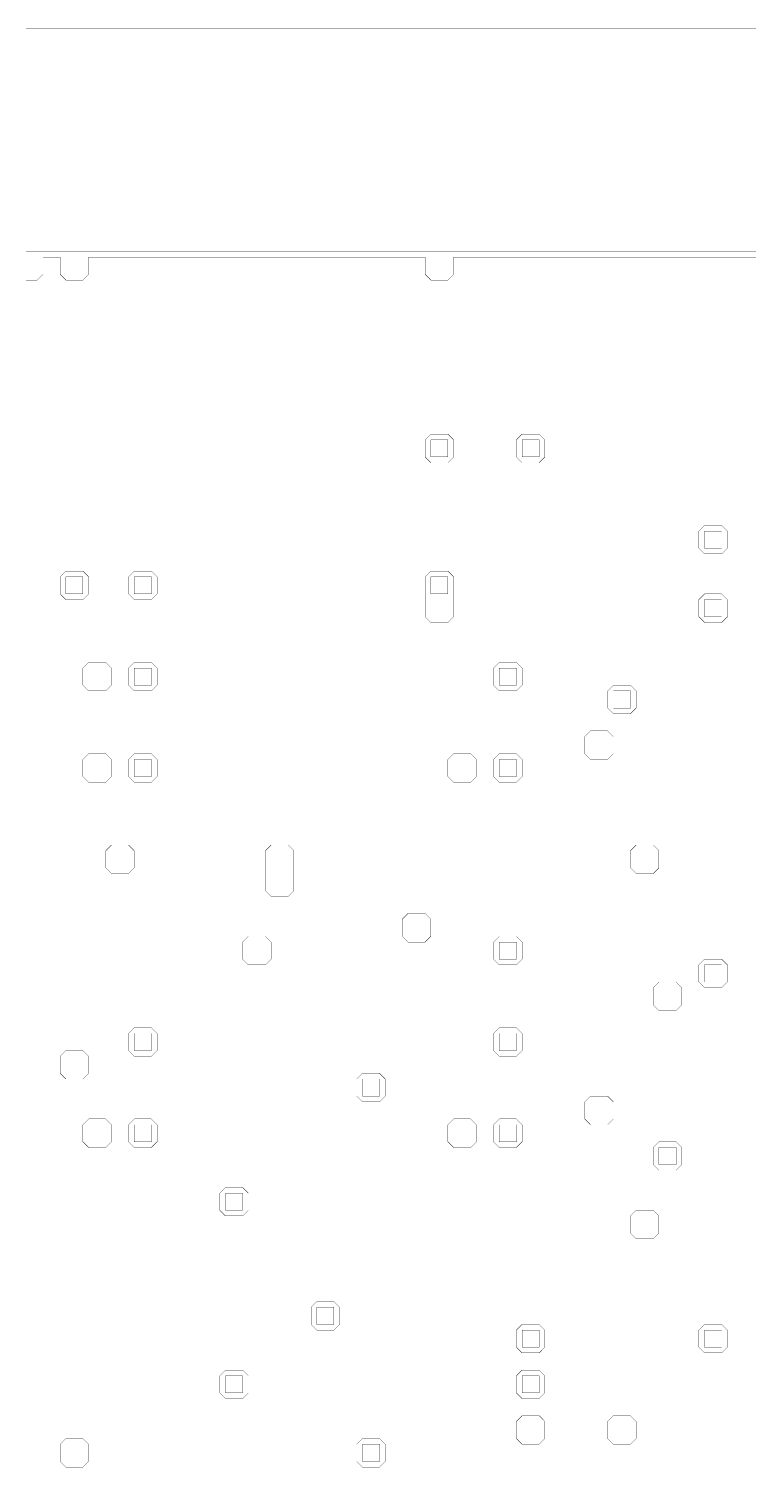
# Model space of a CAD drawing. Header units: metres. Extents: x 0 to 4990, y -4990 to 0.
# Drawn here: x 2437 to 3675, y -2461 to 0 of the extents above; entities that cross this region are included whole.
import ezdxf

# ---------------------------------------------------------------- set-up
doc = ezdxf.new("R2010")
doc.units = ezdxf.units.M
doc.layers.add('conductor', color=1, linetype='Continuous')
doc.layers.add('substrate', color=5, linetype='Continuous')

msp = doc.modelspace()

# ---------------------------------------------------------------- linework, layer by layer
at = {"layer": 'conductor', "const_width": 0.5}
msp.add_lwpolyline([(3681.640625, -390.625), (3671.875, -390.625), (3662.109375, -390.625), (3652.34375, -390.625), (3642.578125, -390.625), (3632.8125, -390.625), (3623.046875, -390.625), (3613.28125, -390.625), (3603.515625, -390.625), (3593.75, -390.625), (3583.984375, -390.625), (3574.21875, -390.625), (3564.453125, -390.625), (3554.6875, -390.625), (3544.921875, -390.625), (3535.15625, -390.625), (3525.390625, -390.625), (3515.625, -390.625), (3505.859375, -390.625), (3496.09375, -390.625), (3486.328125, -390.625), (3476.5625, -390.625), (3466.796875, -390.625), (3457.03125, -390.625), (3447.265625, -390.625), (3437.5, -390.625), (3427.734375, -390.625), (3417.96875, -390.625), (3408.203125, -390.625), (3398.4375, -390.625), (3388.671875, -390.625), (3378.90625, -390.625), (3369.140625, -390.625), (3359.375, -390.625), (3349.609375, -390.625), (3339.84375, -390.625), (3330.078125, -390.625), (3320.3125, -390.625), (3310.546875, -390.625), (3300.78125, -390.625), (3291.015625, -390.625), (3281.25, -390.625), (3271.484375, -390.625), (3261.71875, -390.625), (3251.953125, -390.625), (3242.1875, -390.625), (3232.421875, -390.625), (3222.65625, -390.625), (3212.890625, -390.625), (3203.125, -390.625), (3193.359375, -390.625), (3183.59375, -390.625), (3173.828125, -390.625), (3164.0625, -390.625), (3164.0625, -400.390625), (3164.0625, -410.15625), (3164.0625, -419.921875), (3154.296875, -429.6875), (3144.53125, -429.6875), (3134.765625, -429.6875), (3125, -429.6875), (3115.234375, -419.921875), (3115.234375, -410.15625), (3115.234375, -400.390625), (3115.234375, -390.625), (3105.46875, -390.625), (3095.703125, -390.625), (3085.9375, -390.625), (3076.171875, -390.625), (3066.40625, -390.625), (3056.640625, -390.625), (3046.875, -390.625), (3037.109375, -390.625), (3027.34375, -390.625), (3017.578125, -390.625), (3007.8125, -390.625), (2998.046875, -390.625), (2988.28125, -390.625), (2978.515625, -390.625), (2968.75, -390.625), (2958.984375, -390.625), (2949.21875, -390.625), (2939.453125, -390.625), (2929.6875, -390.625), (2919.921875, -390.625), (2910.15625, -390.625), (2900.390625, -390.625), (2890.625, -390.625), (2880.859375, -390.625), (2871.09375, -390.625), (2861.328125, -390.625), (2851.5625, -390.625), (2841.796875, -390.625), (2832.03125, -390.625), (2822.265625, -390.625), (2812.5, -390.625), (2802.734375, -390.625), (2792.96875, -390.625), (2783.203125, -390.625), (2773.4375, -390.625), (2763.671875, -390.625), (2753.90625, -390.625), (2744.140625, -390.625), (2734.375, -390.625), (2724.609375, -390.625), (2714.84375, -390.625), (2705.078125, -390.625), (2695.3125, -390.625), (2685.546875, -390.625), (2675.78125, -390.625), (2666.015625, -390.625), (2656.25, -390.625), (2646.484375, -390.625), (2636.71875, -390.625), (2626.953125, -390.625), (2617.1875, -390.625), (2607.421875, -390.625), (2597.65625, -390.625), (2587.890625, -390.625), (2578.125, -390.625), (2568.359375, -390.625), (2558.59375, -390.625), (2548.828125, -390.625), (2539.0625, -390.625), (2539.0625, -400.390625), (2539.0625, -410.15625), (2539.0625, -419.921875), (2529.296875, -429.6875), (2519.53125, -429.6875), (2509.765625, -429.6875), (2500, -429.6875), (2490.234375, -419.921875), (2490.234375, -410.15625), (2490.234375, -400.390625), (2490.234375, -390.625), (2480.46875, -390.625), (2470.703125, -390.625), (2460.9375, -390.625), (2460.9375, -400.390625), (2460.9375, -410.15625), (2460.9375, -419.921875), (2451.171875, -429.6875), (2441.40625, -429.6875), (2431.640625, -429.6875)], dxfattribs=at)
for points in [[(3115.234375, -703.125), (3125, -693.359375), (3134.765625, -693.359375), (3144.53125, -693.359375), (3154.296875, -693.359375), (3164.0625, -703.125), (3164.0625, -712.890625), (3164.0625, -722.65625), (3164.0625, -732.421875), (3154.296875, -742.1875), (3144.53125, -742.1875), (3134.765625, -742.1875), (3125, -742.1875), (3115.234375, -732.421875), (3115.234375, -722.65625), (3115.234375, -712.890625)], [(3271.484375, -703.125), (3281.25, -693.359375), (3291.015625, -693.359375), (3300.78125, -693.359375), (3310.546875, -693.359375), (3320.3125, -703.125), (3320.3125, -712.890625), (3320.3125, -722.65625), (3320.3125, -732.421875), (3310.546875, -742.1875), (3300.78125, -742.1875), (3291.015625, -742.1875), (3281.25, -742.1875), (3271.484375, -732.421875), (3271.484375, -722.65625), (3271.484375, -712.890625)], [(3583.984375, -859.375), (3593.75, -849.609375), (3603.515625, -849.609375), (3613.28125, -849.609375), (3623.046875, -849.609375), (3632.8125, -859.375), (3632.8125, -869.140625), (3632.8125, -878.90625), (3632.8125, -888.671875), (3623.046875, -898.4375), (3613.28125, -898.4375), (3603.515625, -898.4375), (3593.75, -898.4375), (3583.984375, -888.671875), (3583.984375, -878.90625), (3583.984375, -869.140625)], [(2490.234375, -937.5), (2500, -927.734375), (2509.765625, -927.734375), (2519.53125, -927.734375), (2529.296875, -927.734375), (2539.0625, -937.5), (2539.0625, -947.265625), (2539.0625, -957.03125), (2539.0625, -966.796875), (2529.296875, -976.5625), (2519.53125, -976.5625), (2509.765625, -976.5625), (2500, -976.5625), (2490.234375, -966.796875), (2490.234375, -957.03125), (2490.234375, -947.265625)], [(2607.421875, -937.5), (2617.1875, -927.734375), (2626.953125, -927.734375), (2636.71875, -927.734375), (2646.484375, -927.734375), (2656.25, -937.5), (2656.25, -947.265625), (2656.25, -957.03125), (2656.25, -966.796875), (2646.484375, -976.5625), (2636.71875, -976.5625), (2626.953125, -976.5625), (2617.1875, -976.5625), (2607.421875, -966.796875), (2607.421875, -957.03125), (2607.421875, -947.265625)], [(3115.234375, -937.5), (3125, -927.734375), (3134.765625, -927.734375), (3144.53125, -927.734375), (3154.296875, -927.734375), (3164.0625, -937.5), (3164.0625, -947.265625), (3164.0625, -957.03125), (3164.0625, -966.796875), (3164.0625, -976.5625), (3164.0625, -986.328125), (3164.0625, -996.09375), (3164.0625, -1005.859375), (3154.296875, -1015.625), (3144.53125, -1015.625), (3134.765625, -1015.625), (3125, -1015.625), (3115.234375, -1005.859375), (3115.234375, -996.09375), (3115.234375, -986.328125), (3115.234375, -976.5625), (3115.234375, -966.796875), (3115.234375, -957.03125), (3115.234375, -947.265625)], [(3583.984375, -976.5625), (3593.75, -966.796875), (3603.515625, -966.796875), (3613.28125, -966.796875), (3623.046875, -966.796875), (3632.8125, -976.5625), (3632.8125, -986.328125), (3632.8125, -996.09375), (3632.8125, -1005.859375), (3623.046875, -1015.625), (3613.28125, -1015.625), (3603.515625, -1015.625), (3593.75, -1015.625), (3583.984375, -1005.859375), (3583.984375, -996.09375), (3583.984375, -986.328125)], [(2529.296875, -1093.75), (2539.0625, -1083.984375), (2548.828125, -1083.984375), (2558.59375, -1083.984375), (2568.359375, -1083.984375), (2578.125, -1093.75), (2578.125, -1103.515625), (2578.125, -1113.28125), (2578.125, -1123.046875), (2568.359375, -1132.8125), (2558.59375, -1132.8125), (2548.828125, -1132.8125), (2539.0625, -1132.8125), (2529.296875, -1123.046875), (2529.296875, -1113.28125), (2529.296875, -1103.515625)], [(2607.421875, -1093.75), (2617.1875, -1083.984375), (2626.953125, -1083.984375), (2636.71875, -1083.984375), (2646.484375, -1083.984375), (2656.25, -1093.75), (2656.25, -1103.515625), (2656.25, -1113.28125), (2656.25, -1123.046875), (2646.484375, -1132.8125), (2636.71875, -1132.8125), (2626.953125, -1132.8125), (2617.1875, -1132.8125), (2607.421875, -1123.046875), (2607.421875, -1113.28125), (2607.421875, -1103.515625)], [(3232.421875, -1093.75), (3242.1875, -1083.984375), (3251.953125, -1083.984375), (3261.71875, -1083.984375), (3271.484375, -1083.984375), (3281.25, -1093.75), (3281.25, -1103.515625), (3281.25, -1113.28125), (3281.25, -1123.046875), (3271.484375, -1132.8125), (3261.71875, -1132.8125), (3251.953125, -1132.8125), (3242.1875, -1132.8125), (3232.421875, -1123.046875), (3232.421875, -1113.28125), (3232.421875, -1103.515625)], [(3427.734375, -1132.8125), (3437.5, -1123.046875), (3447.265625, -1123.046875), (3457.03125, -1123.046875), (3466.796875, -1123.046875), (3476.5625, -1132.8125), (3476.5625, -1142.578125), (3476.5625, -1152.34375), (3476.5625, -1162.109375), (3466.796875, -1171.875), (3457.03125, -1171.875), (3447.265625, -1171.875), (3437.5, -1171.875), (3427.734375, -1162.109375), (3427.734375, -1152.34375), (3427.734375, -1142.578125)], [(3388.671875, -1210.9375), (3398.4375, -1201.171875), (3408.203125, -1201.171875), (3417.96875, -1201.171875), (3427.734375, -1201.171875), (3437.5, -1210.9375), (3437.5, -1220.703125), (3437.5, -1230.46875), (3437.5, -1240.234375), (3427.734375, -1250), (3417.96875, -1250), (3408.203125, -1250), (3398.4375, -1250), (3388.671875, -1240.234375), (3388.671875, -1230.46875), (3388.671875, -1220.703125)], [(2529.296875, -1250), (2539.0625, -1240.234375), (2548.828125, -1240.234375), (2558.59375, -1240.234375), (2568.359375, -1240.234375), (2578.125, -1250), (2578.125, -1259.765625), (2578.125, -1269.53125), (2578.125, -1279.296875), (2568.359375, -1289.0625), (2558.59375, -1289.0625), (2548.828125, -1289.0625), (2539.0625, -1289.0625), (2529.296875, -1279.296875), (2529.296875, -1269.53125), (2529.296875, -1259.765625)], [(2607.421875, -1250), (2617.1875, -1240.234375), (2626.953125, -1240.234375), (2636.71875, -1240.234375), (2646.484375, -1240.234375), (2656.25, -1250), (2656.25, -1259.765625), (2656.25, -1269.53125), (2656.25, -1279.296875), (2646.484375, -1289.0625), (2636.71875, -1289.0625), (2626.953125, -1289.0625), (2617.1875, -1289.0625), (2607.421875, -1279.296875), (2607.421875, -1269.53125), (2607.421875, -1259.765625)], [(3154.296875, -1250), (3164.0625, -1240.234375), (3173.828125, -1240.234375), (3183.59375, -1240.234375), (3193.359375, -1240.234375), (3203.125, -1250), (3203.125, -1259.765625), (3203.125, -1269.53125), (3203.125, -1279.296875), (3193.359375, -1289.0625), (3183.59375, -1289.0625), (3173.828125, -1289.0625), (3164.0625, -1289.0625), (3154.296875, -1279.296875), (3154.296875, -1269.53125), (3154.296875, -1259.765625)], [(3232.421875, -1250), (3242.1875, -1240.234375), (3251.953125, -1240.234375), (3261.71875, -1240.234375), (3271.484375, -1240.234375), (3281.25, -1250), (3281.25, -1259.765625), (3281.25, -1269.53125), (3281.25, -1279.296875), (3271.484375, -1289.0625), (3261.71875, -1289.0625), (3251.953125, -1289.0625), (3242.1875, -1289.0625), (3232.421875, -1279.296875), (3232.421875, -1269.53125), (3232.421875, -1259.765625)], [(2568.359375, -1406.25), (2578.125, -1396.484375), (2587.890625, -1396.484375), (2597.65625, -1396.484375), (2607.421875, -1396.484375), (2617.1875, -1406.25), (2617.1875, -1416.015625), (2617.1875, -1425.78125), (2617.1875, -1435.546875), (2607.421875, -1445.3125), (2597.65625, -1445.3125), (2587.890625, -1445.3125), (2578.125, -1445.3125), (2568.359375, -1435.546875), (2568.359375, -1425.78125), (2568.359375, -1416.015625)], [(2841.796875, -1406.25), (2851.5625, -1396.484375), (2861.328125, -1396.484375), (2871.09375, -1396.484375), (2880.859375, -1396.484375), (2890.625, -1406.25), (2890.625, -1416.015625), (2890.625, -1425.78125), (2890.625, -1435.546875), (2890.625, -1445.3125), (2890.625, -1455.078125), (2890.625, -1464.84375), (2890.625, -1474.609375), (2880.859375, -1484.375), (2871.09375, -1484.375), (2861.328125, -1484.375), (2851.5625, -1484.375), (2841.796875, -1474.609375), (2841.796875, -1464.84375), (2841.796875, -1455.078125), (2841.796875, -1445.3125), (2841.796875, -1435.546875), (2841.796875, -1425.78125), (2841.796875, -1416.015625)], [(3466.796875, -1406.25), (3476.5625, -1396.484375), (3486.328125, -1396.484375), (3496.09375, -1396.484375), (3505.859375, -1396.484375), (3515.625, -1406.25), (3515.625, -1416.015625), (3515.625, -1425.78125), (3515.625, -1435.546875), (3505.859375, -1445.3125), (3496.09375, -1445.3125), (3486.328125, -1445.3125), (3476.5625, -1445.3125), (3466.796875, -1435.546875), (3466.796875, -1425.78125), (3466.796875, -1416.015625)], [(3076.171875, -1523.4375), (3085.9375, -1513.671875), (3095.703125, -1513.671875), (3105.46875, -1513.671875), (3115.234375, -1513.671875), (3125, -1523.4375), (3125, -1533.203125), (3125, -1542.96875), (3125, -1552.734375), (3115.234375, -1562.5), (3105.46875, -1562.5), (3095.703125, -1562.5), (3085.9375, -1562.5), (3076.171875, -1552.734375), (3076.171875, -1542.96875), (3076.171875, -1533.203125)], [(2802.734375, -1562.5), (2812.5, -1552.734375), (2822.265625, -1552.734375), (2832.03125, -1552.734375), (2841.796875, -1552.734375), (2851.5625, -1562.5), (2851.5625, -1572.265625), (2851.5625, -1582.03125), (2851.5625, -1591.796875), (2841.796875, -1601.5625), (2832.03125, -1601.5625), (2822.265625, -1601.5625), (2812.5, -1601.5625), (2802.734375, -1591.796875), (2802.734375, -1582.03125), (2802.734375, -1572.265625)], [(3232.421875, -1562.5), (3242.1875, -1552.734375), (3251.953125, -1552.734375), (3261.71875, -1552.734375), (3271.484375, -1552.734375), (3281.25, -1562.5), (3281.25, -1572.265625), (3281.25, -1582.03125), (3281.25, -1591.796875), (3271.484375, -1601.5625), (3261.71875, -1601.5625), (3251.953125, -1601.5625), (3242.1875, -1601.5625), (3232.421875, -1591.796875), (3232.421875, -1582.03125), (3232.421875, -1572.265625)], [(3583.984375, -1601.5625), (3593.75, -1591.796875), (3603.515625, -1591.796875), (3613.28125, -1591.796875), (3623.046875, -1591.796875), (3632.8125, -1601.5625), (3632.8125, -1611.328125), (3632.8125, -1621.09375), (3632.8125, -1630.859375), (3623.046875, -1640.625), (3613.28125, -1640.625), (3603.515625, -1640.625), (3593.75, -1640.625), (3583.984375, -1630.859375), (3583.984375, -1621.09375), (3583.984375, -1611.328125)], [(3505.859375, -1640.625), (3515.625, -1630.859375), (3525.390625, -1630.859375), (3535.15625, -1630.859375), (3544.921875, -1630.859375), (3554.6875, -1640.625), (3554.6875, -1650.390625), (3554.6875, -1660.15625), (3554.6875, -1669.921875), (3544.921875, -1679.6875), (3535.15625, -1679.6875), (3525.390625, -1679.6875), (3515.625, -1679.6875), (3505.859375, -1669.921875), (3505.859375, -1660.15625), (3505.859375, -1650.390625)], [(2607.421875, -1718.75), (2617.1875, -1708.984375), (2626.953125, -1708.984375), (2636.71875, -1708.984375), (2646.484375, -1708.984375), (2656.25, -1718.75), (2656.25, -1728.515625), (2656.25, -1738.28125), (2656.25, -1748.046875), (2646.484375, -1757.8125), (2636.71875, -1757.8125), (2626.953125, -1757.8125), (2617.1875, -1757.8125), (2607.421875, -1748.046875), (2607.421875, -1738.28125), (2607.421875, -1728.515625)], [(3232.421875, -1718.75), (3242.1875, -1708.984375), (3251.953125, -1708.984375), (3261.71875, -1708.984375), (3271.484375, -1708.984375), (3281.25, -1718.75), (3281.25, -1728.515625), (3281.25, -1738.28125), (3281.25, -1748.046875), (3271.484375, -1757.8125), (3261.71875, -1757.8125), (3251.953125, -1757.8125), (3242.1875, -1757.8125), (3232.421875, -1748.046875), (3232.421875, -1738.28125), (3232.421875, -1728.515625)], [(2490.234375, -1757.8125), (2500, -1748.046875), (2509.765625, -1748.046875), (2519.53125, -1748.046875), (2529.296875, -1748.046875), (2539.0625, -1757.8125), (2539.0625, -1767.578125), (2539.0625, -1777.34375), (2539.0625, -1787.109375), (2529.296875, -1796.875), (2519.53125, -1796.875), (2509.765625, -1796.875), (2500, -1796.875), (2490.234375, -1787.109375), (2490.234375, -1777.34375), (2490.234375, -1767.578125)], [(2998.046875, -1796.875), (3007.8125, -1787.109375), (3017.578125, -1787.109375), (3027.34375, -1787.109375), (3037.109375, -1787.109375), (3046.875, -1796.875), (3046.875, -1806.640625), (3046.875, -1816.40625), (3046.875, -1826.171875), (3037.109375, -1835.9375), (3027.34375, -1835.9375), (3017.578125, -1835.9375), (3007.8125, -1835.9375), (2998.046875, -1826.171875), (2998.046875, -1816.40625), (2998.046875, -1806.640625)], [(3388.671875, -1835.9375), (3398.4375, -1826.171875), (3408.203125, -1826.171875), (3417.96875, -1826.171875), (3427.734375, -1826.171875), (3437.5, -1835.9375), (3437.5, -1845.703125), (3437.5, -1855.46875), (3437.5, -1865.234375), (3427.734375, -1875), (3417.96875, -1875), (3408.203125, -1875), (3398.4375, -1875), (3388.671875, -1865.234375), (3388.671875, -1855.46875), (3388.671875, -1845.703125)], [(2529.296875, -1875), (2539.0625, -1865.234375), (2548.828125, -1865.234375), (2558.59375, -1865.234375), (2568.359375, -1865.234375), (2578.125, -1875), (2578.125, -1884.765625), (2578.125, -1894.53125), (2578.125, -1904.296875), (2568.359375, -1914.0625), (2558.59375, -1914.0625), (2548.828125, -1914.0625), (2539.0625, -1914.0625), (2529.296875, -1904.296875), (2529.296875, -1894.53125), (2529.296875, -1884.765625)], [(2607.421875, -1875), (2617.1875, -1865.234375), (2626.953125, -1865.234375), (2636.71875, -1865.234375), (2646.484375, -1865.234375), (2656.25, -1875), (2656.25, -1884.765625), (2656.25, -1894.53125), (2656.25, -1904.296875), (2646.484375, -1914.0625), (2636.71875, -1914.0625), (2626.953125, -1914.0625), (2617.1875, -1914.0625), (2607.421875, -1904.296875), (2607.421875, -1894.53125), (2607.421875, -1884.765625)], [(3154.296875, -1875), (3164.0625, -1865.234375), (3173.828125, -1865.234375), (3183.59375, -1865.234375), (3193.359375, -1865.234375), (3203.125, -1875), (3203.125, -1884.765625), (3203.125, -1894.53125), (3203.125, -1904.296875), (3193.359375, -1914.0625), (3183.59375, -1914.0625), (3173.828125, -1914.0625), (3164.0625, -1914.0625), (3154.296875, -1904.296875), (3154.296875, -1894.53125), (3154.296875, -1884.765625)], [(3232.421875, -1875), (3242.1875, -1865.234375), (3251.953125, -1865.234375), (3261.71875, -1865.234375), (3271.484375, -1865.234375), (3281.25, -1875), (3281.25, -1884.765625), (3281.25, -1894.53125), (3281.25, -1904.296875), (3271.484375, -1914.0625), (3261.71875, -1914.0625), (3251.953125, -1914.0625), (3242.1875, -1914.0625), (3232.421875, -1904.296875), (3232.421875, -1894.53125), (3232.421875, -1884.765625)], [(3505.859375, -1914.0625), (3515.625, -1904.296875), (3525.390625, -1904.296875), (3535.15625, -1904.296875), (3544.921875, -1904.296875), (3554.6875, -1914.0625), (3554.6875, -1923.828125), (3554.6875, -1933.59375), (3554.6875, -1943.359375), (3544.921875, -1953.125), (3535.15625, -1953.125), (3525.390625, -1953.125), (3515.625, -1953.125), (3505.859375, -1943.359375), (3505.859375, -1933.59375), (3505.859375, -1923.828125)], [(2763.671875, -1992.1875), (2773.4375, -1982.421875), (2783.203125, -1982.421875), (2792.96875, -1982.421875), (2802.734375, -1982.421875), (2812.5, -1992.1875), (2812.5, -2001.953125), (2812.5, -2011.71875), (2812.5, -2021.484375), (2802.734375, -2031.25), (2792.96875, -2031.25), (2783.203125, -2031.25), (2773.4375, -2031.25), (2763.671875, -2021.484375), (2763.671875, -2011.71875), (2763.671875, -2001.953125)], [(3466.796875, -2031.25), (3476.5625, -2021.484375), (3486.328125, -2021.484375), (3496.09375, -2021.484375), (3505.859375, -2021.484375), (3515.625, -2031.25), (3515.625, -2041.015625), (3515.625, -2050.78125), (3515.625, -2060.546875), (3505.859375, -2070.3125), (3496.09375, -2070.3125), (3486.328125, -2070.3125), (3476.5625, -2070.3125), (3466.796875, -2060.546875), (3466.796875, -2050.78125), (3466.796875, -2041.015625)], [(2919.921875, -2187.5), (2929.6875, -2177.734375), (2939.453125, -2177.734375), (2949.21875, -2177.734375), (2958.984375, -2177.734375), (2968.75, -2187.5), (2968.75, -2197.265625), (2968.75, -2207.03125), (2968.75, -2216.796875), (2958.984375, -2226.5625), (2949.21875, -2226.5625), (2939.453125, -2226.5625), (2929.6875, -2226.5625), (2919.921875, -2216.796875), (2919.921875, -2207.03125), (2919.921875, -2197.265625)], [(3271.484375, -2226.5625), (3281.25, -2216.796875), (3291.015625, -2216.796875), (3300.78125, -2216.796875), (3310.546875, -2216.796875), (3320.3125, -2226.5625), (3320.3125, -2236.328125), (3320.3125, -2246.09375), (3320.3125, -2255.859375), (3310.546875, -2265.625), (3300.78125, -2265.625), (3291.015625, -2265.625), (3281.25, -2265.625), (3271.484375, -2255.859375), (3271.484375, -2246.09375), (3271.484375, -2236.328125)], [(3583.984375, -2226.5625), (3593.75, -2216.796875), (3603.515625, -2216.796875), (3613.28125, -2216.796875), (3623.046875, -2216.796875), (3632.8125, -2226.5625), (3632.8125, -2236.328125), (3632.8125, -2246.09375), (3632.8125, -2255.859375), (3623.046875, -2265.625), (3613.28125, -2265.625), (3603.515625, -2265.625), (3593.75, -2265.625), (3583.984375, -2255.859375), (3583.984375, -2246.09375), (3583.984375, -2236.328125)], [(2763.671875, -2304.6875), (2773.4375, -2294.921875), (2783.203125, -2294.921875), (2792.96875, -2294.921875), (2802.734375, -2294.921875), (2812.5, -2304.6875), (2812.5, -2314.453125), (2812.5, -2324.21875), (2812.5, -2333.984375), (2802.734375, -2343.75), (2792.96875, -2343.75), (2783.203125, -2343.75), (2773.4375, -2343.75), (2763.671875, -2333.984375), (2763.671875, -2324.21875), (2763.671875, -2314.453125)], [(3271.484375, -2304.6875), (3281.25, -2294.921875), (3291.015625, -2294.921875), (3300.78125, -2294.921875), (3310.546875, -2294.921875), (3320.3125, -2304.6875), (3320.3125, -2314.453125), (3320.3125, -2324.21875), (3320.3125, -2333.984375), (3310.546875, -2343.75), (3300.78125, -2343.75), (3291.015625, -2343.75), (3281.25, -2343.75), (3271.484375, -2333.984375), (3271.484375, -2324.21875), (3271.484375, -2314.453125)], [(3271.484375, -2382.8125), (3281.25, -2373.046875), (3291.015625, -2373.046875), (3300.78125, -2373.046875), (3310.546875, -2373.046875), (3320.3125, -2382.8125), (3320.3125, -2392.578125), (3320.3125, -2402.34375), (3320.3125, -2412.109375), (3310.546875, -2421.875), (3300.78125, -2421.875), (3291.015625, -2421.875), (3281.25, -2421.875), (3271.484375, -2412.109375), (3271.484375, -2402.34375), (3271.484375, -2392.578125)], [(3427.734375, -2382.8125), (3437.5, -2373.046875), (3447.265625, -2373.046875), (3457.03125, -2373.046875), (3466.796875, -2373.046875), (3476.5625, -2382.8125), (3476.5625, -2392.578125), (3476.5625, -2402.34375), (3476.5625, -2412.109375), (3466.796875, -2421.875), (3457.03125, -2421.875), (3447.265625, -2421.875), (3437.5, -2421.875), (3427.734375, -2412.109375), (3427.734375, -2402.34375), (3427.734375, -2392.578125)], [(2490.234375, -2421.875), (2500, -2412.109375), (2509.765625, -2412.109375), (2519.53125, -2412.109375), (2529.296875, -2412.109375), (2539.0625, -2421.875), (2539.0625, -2431.640625), (2539.0625, -2441.40625), (2539.0625, -2451.171875), (2529.296875, -2460.9375), (2519.53125, -2460.9375), (2509.765625, -2460.9375), (2500, -2460.9375), (2490.234375, -2451.171875), (2490.234375, -2441.40625), (2490.234375, -2431.640625)], [(2998.046875, -2421.875), (3007.8125, -2412.109375), (3017.578125, -2412.109375), (3027.34375, -2412.109375), (3037.109375, -2412.109375), (3046.875, -2421.875), (3046.875, -2431.640625), (3046.875, -2441.40625), (3046.875, -2451.171875), (3037.109375, -2460.9375), (3027.34375, -2460.9375), (3017.578125, -2460.9375), (3007.8125, -2460.9375), (2998.046875, -2451.171875), (2998.046875, -2441.40625), (2998.046875, -2431.640625)]]:
    msp.add_lwpolyline(points, close=True, dxfattribs=at)
at = {"layer": 'substrate', "const_width": 0.5}
for points in [[(3681.640625, 0), (3671.875, 0), (3662.109375, 0), (3652.34375, 0), (3642.578125, 0), (3632.8125, 0), (3623.046875, 0), (3613.28125, 0), (3603.515625, 0), (3593.75, 0), (3583.984375, 0), (3574.21875, 0), (3564.453125, 0), (3554.6875, 0), (3544.921875, 0), (3535.15625, 0), (3525.390625, 0), (3515.625, 0), (3505.859375, 0), (3496.09375, 0), (3486.328125, 0), (3476.5625, 0), (3466.796875, 0), (3457.03125, 0), (3447.265625, 0), (3437.5, 0), (3427.734375, 0), (3417.96875, 0), (3408.203125, 0), (3398.4375, 0), (3388.671875, 0), (3378.90625, 0), (3369.140625, 0), (3359.375, 0), (3349.609375, 0), (3339.84375, 0), (3330.078125, 0), (3320.3125, 0), (3310.546875, 0), (3300.78125, 0), (3291.015625, 0), (3281.25, 0), (3271.484375, 0), (3261.71875, 0), (3251.953125, 0), (3242.1875, 0), (3232.421875, 0), (3222.65625, 0), (3212.890625, 0), (3203.125, 0), (3193.359375, 0), (3183.59375, 0), (3173.828125, 0), (3164.0625, 0), (3154.296875, 0), (3144.53125, 0), (3134.765625, 0), (3125, 0), (3115.234375, 0), (3105.46875, 0), (3095.703125, 0), (3085.9375, 0), (3076.171875, 0), (3066.40625, 0), (3056.640625, 0), (3046.875, 0), (3037.109375, 0), (3027.34375, 0), (3017.578125, 0), (3007.8125, 0), (2998.046875, 0), (2988.28125, 0), (2978.515625, 0), (2968.75, 0), (2958.984375, 0), (2949.21875, 0), (2939.453125, 0), (2929.6875, 0), (2919.921875, 0), (2910.15625, 0), (2900.390625, 0), (2890.625, 0), (2880.859375, 0), (2871.09375, 0), (2861.328125, 0), (2851.5625, 0), (2841.796875, 0), (2832.03125, 0), (2822.265625, 0), (2812.5, 0), (2802.734375, 0), (2792.96875, 0), (2783.203125, 0), (2773.4375, 0), (2763.671875, 0), (2753.90625, 0), (2744.140625, 0), (2734.375, 0), (2724.609375, 0), (2714.84375, 0), (2705.078125, 0), (2695.3125, 0), (2685.546875, 0), (2675.78125, 0), (2666.015625, 0), (2656.25, 0), (2646.484375, 0), (2636.71875, 0), (2626.953125, 0), (2617.1875, 0), (2607.421875, 0), (2597.65625, 0), (2587.890625, 0), (2578.125, 0), (2568.359375, 0), (2558.59375, 0), (2548.828125, 0), (2539.0625, 0), (2529.296875, 0), (2519.53125, 0), (2509.765625, 0), (2500, 0), (2490.234375, 0), (2480.46875, 0), (2470.703125, 0), (2460.9375, 0), (2451.171875, 0), (2441.40625, 0), (2431.640625, 0)], [(2431.640625, -380.859375), (2441.40625, -380.859375), (2451.171875, -380.859375), (2460.9375, -380.859375), (2470.703125, -380.859375), (2480.46875, -380.859375), (2490.234375, -380.859375), (2500, -380.859375), (2509.765625, -380.859375), (2519.53125, -380.859375), (2529.296875, -380.859375), (2539.0625, -380.859375), (2548.828125, -380.859375), (2558.59375, -380.859375), (2568.359375, -380.859375), (2578.125, -380.859375), (2587.890625, -380.859375), (2597.65625, -380.859375), (2607.421875, -380.859375), (2617.1875, -380.859375), (2626.953125, -380.859375), (2636.71875, -380.859375), (2646.484375, -380.859375), (2656.25, -380.859375), (2666.015625, -380.859375), (2675.78125, -380.859375), (2685.546875, -380.859375), (2695.3125, -380.859375), (2705.078125, -380.859375), (2714.84375, -380.859375), (2724.609375, -380.859375), (2734.375, -380.859375), (2744.140625, -380.859375), (2753.90625, -380.859375), (2763.671875, -380.859375), (2773.4375, -380.859375), (2783.203125, -380.859375), (2792.96875, -380.859375), (2802.734375, -380.859375), (2812.5, -380.859375), (2822.265625, -380.859375), (2832.03125, -380.859375), (2841.796875, -380.859375), (2851.5625, -380.859375), (2861.328125, -380.859375), (2871.09375, -380.859375), (2880.859375, -380.859375), (2890.625, -380.859375), (2900.390625, -380.859375), (2910.15625, -380.859375), (2919.921875, -380.859375), (2929.6875, -380.859375), (2939.453125, -380.859375), (2949.21875, -380.859375), (2958.984375, -380.859375), (2968.75, -380.859375), (2978.515625, -380.859375), (2988.28125, -380.859375), (2998.046875, -380.859375), (3007.8125, -380.859375), (3017.578125, -380.859375), (3027.34375, -380.859375), (3037.109375, -380.859375), (3046.875, -380.859375), (3056.640625, -380.859375), (3066.40625, -380.859375), (3076.171875, -380.859375), (3085.9375, -380.859375), (3095.703125, -380.859375), (3105.46875, -380.859375), (3115.234375, -380.859375), (3125, -380.859375), (3134.765625, -380.859375), (3144.53125, -380.859375), (3154.296875, -380.859375), (3164.0625, -380.859375), (3173.828125, -380.859375), (3183.59375, -380.859375), (3193.359375, -380.859375), (3203.125, -380.859375), (3212.890625, -380.859375), (3222.65625, -380.859375), (3232.421875, -380.859375), (3242.1875, -380.859375), (3251.953125, -380.859375), (3261.71875, -380.859375), (3271.484375, -380.859375), (3281.25, -380.859375), (3291.015625, -380.859375), (3300.78125, -380.859375), (3310.546875, -380.859375), (3320.3125, -380.859375), (3330.078125, -380.859375), (3339.84375, -380.859375), (3349.609375, -380.859375), (3359.375, -380.859375), (3369.140625, -380.859375), (3378.90625, -380.859375), (3388.671875, -380.859375), (3398.4375, -380.859375), (3408.203125, -380.859375), (3417.96875, -380.859375), (3427.734375, -380.859375), (3437.5, -380.859375), (3447.265625, -380.859375), (3457.03125, -380.859375), (3466.796875, -380.859375), (3476.5625, -380.859375), (3486.328125, -380.859375), (3496.09375, -380.859375), (3505.859375, -380.859375), (3515.625, -380.859375), (3525.390625, -380.859375), (3535.15625, -380.859375), (3544.921875, -380.859375), (3554.6875, -380.859375), (3564.453125, -380.859375), (3574.21875, -380.859375), (3583.984375, -380.859375), (3593.75, -380.859375), (3603.515625, -380.859375), (3613.28125, -380.859375), (3623.046875, -380.859375), (3632.8125, -380.859375), (3642.578125, -380.859375), (3652.34375, -380.859375), (3662.109375, -380.859375), (3671.875, -380.859375), (3681.640625, -380.859375)]]:
    msp.add_lwpolyline(points, dxfattribs=at)
for points in [[(3125, -703.125), (3125, -712.890625), (3125, -722.65625), (3125, -732.421875), (3134.765625, -732.421875), (3144.53125, -732.421875), (3154.296875, -732.421875), (3154.296875, -722.65625), (3154.296875, -712.890625), (3154.296875, -703.125), (3144.53125, -703.125), (3134.765625, -703.125)], [(3281.25, -703.125), (3281.25, -712.890625), (3281.25, -722.65625), (3281.25, -732.421875), (3291.015625, -732.421875), (3300.78125, -732.421875), (3310.546875, -732.421875), (3310.546875, -722.65625), (3310.546875, -712.890625), (3310.546875, -703.125), (3300.78125, -703.125), (3291.015625, -703.125)], [(3593.75, -859.375), (3593.75, -869.140625), (3593.75, -878.90625), (3593.75, -888.671875), (3603.515625, -888.671875), (3613.28125, -888.671875), (3623.046875, -888.671875), (3623.046875, -878.90625), (3623.046875, -869.140625), (3623.046875, -859.375), (3613.28125, -859.375), (3603.515625, -859.375)], [(2500, -937.5), (2500, -947.265625), (2500, -957.03125), (2500, -966.796875), (2509.765625, -966.796875), (2519.53125, -966.796875), (2529.296875, -966.796875), (2529.296875, -957.03125), (2529.296875, -947.265625), (2529.296875, -937.5), (2519.53125, -937.5), (2509.765625, -937.5)], [(2617.1875, -937.5), (2617.1875, -947.265625), (2617.1875, -957.03125), (2617.1875, -966.796875), (2626.953125, -966.796875), (2636.71875, -966.796875), (2646.484375, -966.796875), (2646.484375, -957.03125), (2646.484375, -947.265625), (2646.484375, -937.5), (2636.71875, -937.5), (2626.953125, -937.5)], [(3125, -937.5), (3125, -947.265625), (3125, -957.03125), (3125, -966.796875), (3134.765625, -966.796875), (3144.53125, -966.796875), (3154.296875, -966.796875), (3154.296875, -957.03125), (3154.296875, -947.265625), (3154.296875, -937.5), (3144.53125, -937.5), (3134.765625, -937.5)], [(3593.75, -976.5625), (3593.75, -986.328125), (3593.75, -996.09375), (3593.75, -1005.859375), (3603.515625, -1005.859375), (3613.28125, -1005.859375), (3623.046875, -1005.859375), (3623.046875, -996.09375), (3623.046875, -986.328125), (3623.046875, -976.5625), (3613.28125, -976.5625), (3603.515625, -976.5625)], [(2617.1875, -1093.75), (2617.1875, -1103.515625), (2617.1875, -1113.28125), (2617.1875, -1123.046875), (2626.953125, -1123.046875), (2636.71875, -1123.046875), (2646.484375, -1123.046875), (2646.484375, -1113.28125), (2646.484375, -1103.515625), (2646.484375, -1093.75), (2636.71875, -1093.75), (2626.953125, -1093.75)], [(3242.1875, -1093.75), (3242.1875, -1103.515625), (3242.1875, -1113.28125), (3242.1875, -1123.046875), (3251.953125, -1123.046875), (3261.71875, -1123.046875), (3271.484375, -1123.046875), (3271.484375, -1113.28125), (3271.484375, -1103.515625), (3271.484375, -1093.75), (3261.71875, -1093.75), (3251.953125, -1093.75)], [(3437.5, -1132.8125), (3437.5, -1142.578125), (3437.5, -1152.34375), (3437.5, -1162.109375), (3447.265625, -1162.109375), (3457.03125, -1162.109375), (3466.796875, -1162.109375), (3466.796875, -1152.34375), (3466.796875, -1142.578125), (3466.796875, -1132.8125), (3457.03125, -1132.8125), (3447.265625, -1132.8125)], [(2617.1875, -1250), (2617.1875, -1259.765625), (2617.1875, -1269.53125), (2617.1875, -1279.296875), (2626.953125, -1279.296875), (2636.71875, -1279.296875), (2646.484375, -1279.296875), (2646.484375, -1269.53125), (2646.484375, -1259.765625), (2646.484375, -1250), (2636.71875, -1250), (2626.953125, -1250)], [(3242.1875, -1250), (3242.1875, -1259.765625), (3242.1875, -1269.53125), (3242.1875, -1279.296875), (3251.953125, -1279.296875), (3261.71875, -1279.296875), (3271.484375, -1279.296875), (3271.484375, -1269.53125), (3271.484375, -1259.765625), (3271.484375, -1250), (3261.71875, -1250), (3251.953125, -1250)], [(3242.1875, -1562.5), (3242.1875, -1572.265625), (3242.1875, -1582.03125), (3242.1875, -1591.796875), (3251.953125, -1591.796875), (3261.71875, -1591.796875), (3271.484375, -1591.796875), (3271.484375, -1582.03125), (3271.484375, -1572.265625), (3271.484375, -1562.5), (3261.71875, -1562.5), (3251.953125, -1562.5)], [(3593.75, -1601.5625), (3593.75, -1611.328125), (3593.75, -1621.09375), (3593.75, -1630.859375), (3603.515625, -1630.859375), (3613.28125, -1630.859375), (3623.046875, -1630.859375), (3623.046875, -1621.09375), (3623.046875, -1611.328125), (3623.046875, -1601.5625), (3613.28125, -1601.5625), (3603.515625, -1601.5625)], [(2617.1875, -1718.75), (2617.1875, -1728.515625), (2617.1875, -1738.28125), (2617.1875, -1748.046875), (2626.953125, -1748.046875), (2636.71875, -1748.046875), (2646.484375, -1748.046875), (2646.484375, -1738.28125), (2646.484375, -1728.515625), (2646.484375, -1718.75), (2636.71875, -1718.75), (2626.953125, -1718.75)], [(3242.1875, -1718.75), (3242.1875, -1728.515625), (3242.1875, -1738.28125), (3242.1875, -1748.046875), (3251.953125, -1748.046875), (3261.71875, -1748.046875), (3271.484375, -1748.046875), (3271.484375, -1738.28125), (3271.484375, -1728.515625), (3271.484375, -1718.75), (3261.71875, -1718.75), (3251.953125, -1718.75)], [(3007.8125, -1796.875), (3007.8125, -1806.640625), (3007.8125, -1816.40625), (3007.8125, -1826.171875), (3017.578125, -1826.171875), (3027.34375, -1826.171875), (3037.109375, -1826.171875), (3037.109375, -1816.40625), (3037.109375, -1806.640625), (3037.109375, -1796.875), (3027.34375, -1796.875), (3017.578125, -1796.875)], [(2617.1875, -1875), (2617.1875, -1884.765625), (2617.1875, -1894.53125), (2617.1875, -1904.296875), (2626.953125, -1904.296875), (2636.71875, -1904.296875), (2646.484375, -1904.296875), (2646.484375, -1894.53125), (2646.484375, -1884.765625), (2646.484375, -1875), (2636.71875, -1875), (2626.953125, -1875)], [(3242.1875, -1875), (3242.1875, -1884.765625), (3242.1875, -1894.53125), (3242.1875, -1904.296875), (3251.953125, -1904.296875), (3261.71875, -1904.296875), (3271.484375, -1904.296875), (3271.484375, -1894.53125), (3271.484375, -1884.765625), (3271.484375, -1875), (3261.71875, -1875), (3251.953125, -1875)], [(3515.625, -1914.0625), (3515.625, -1923.828125), (3515.625, -1933.59375), (3515.625, -1943.359375), (3525.390625, -1943.359375), (3535.15625, -1943.359375), (3544.921875, -1943.359375), (3544.921875, -1933.59375), (3544.921875, -1923.828125), (3544.921875, -1914.0625), (3535.15625, -1914.0625), (3525.390625, -1914.0625)], [(2773.4375, -1992.1875), (2773.4375, -2001.953125), (2773.4375, -2011.71875), (2773.4375, -2021.484375), (2783.203125, -2021.484375), (2792.96875, -2021.484375), (2802.734375, -2021.484375), (2802.734375, -2011.71875), (2802.734375, -2001.953125), (2802.734375, -1992.1875), (2792.96875, -1992.1875), (2783.203125, -1992.1875)], [(2929.6875, -2187.5), (2929.6875, -2197.265625), (2929.6875, -2207.03125), (2929.6875, -2216.796875), (2939.453125, -2216.796875), (2949.21875, -2216.796875), (2958.984375, -2216.796875), (2958.984375, -2207.03125), (2958.984375, -2197.265625), (2958.984375, -2187.5), (2949.21875, -2187.5), (2939.453125, -2187.5)], [(3281.25, -2226.5625), (3281.25, -2236.328125), (3281.25, -2246.09375), (3281.25, -2255.859375), (3291.015625, -2255.859375), (3300.78125, -2255.859375), (3310.546875, -2255.859375), (3310.546875, -2246.09375), (3310.546875, -2236.328125), (3310.546875, -2226.5625), (3300.78125, -2226.5625), (3291.015625, -2226.5625)], [(3593.75, -2226.5625), (3593.75, -2236.328125), (3593.75, -2246.09375), (3593.75, -2255.859375), (3603.515625, -2255.859375), (3613.28125, -2255.859375), (3623.046875, -2255.859375), (3623.046875, -2246.09375), (3623.046875, -2236.328125), (3623.046875, -2226.5625), (3613.28125, -2226.5625), (3603.515625, -2226.5625)], [(2773.4375, -2304.6875), (2773.4375, -2314.453125), (2773.4375, -2324.21875), (2773.4375, -2333.984375), (2783.203125, -2333.984375), (2792.96875, -2333.984375), (2802.734375, -2333.984375), (2802.734375, -2324.21875), (2802.734375, -2314.453125), (2802.734375, -2304.6875), (2792.96875, -2304.6875), (2783.203125, -2304.6875)], [(3281.25, -2304.6875), (3281.25, -2314.453125), (3281.25, -2324.21875), (3281.25, -2333.984375), (3291.015625, -2333.984375), (3300.78125, -2333.984375), (3310.546875, -2333.984375), (3310.546875, -2324.21875), (3310.546875, -2314.453125), (3310.546875, -2304.6875), (3300.78125, -2304.6875), (3291.015625, -2304.6875)], [(3007.8125, -2421.875), (3007.8125, -2431.640625), (3007.8125, -2441.40625), (3007.8125, -2451.171875), (3017.578125, -2451.171875), (3027.34375, -2451.171875), (3037.109375, -2451.171875), (3037.109375, -2441.40625), (3037.109375, -2431.640625), (3037.109375, -2421.875), (3027.34375, -2421.875), (3017.578125, -2421.875)]]:
    msp.add_lwpolyline(points, close=True, dxfattribs=at)

doc.saveas('drawing.dxf')
